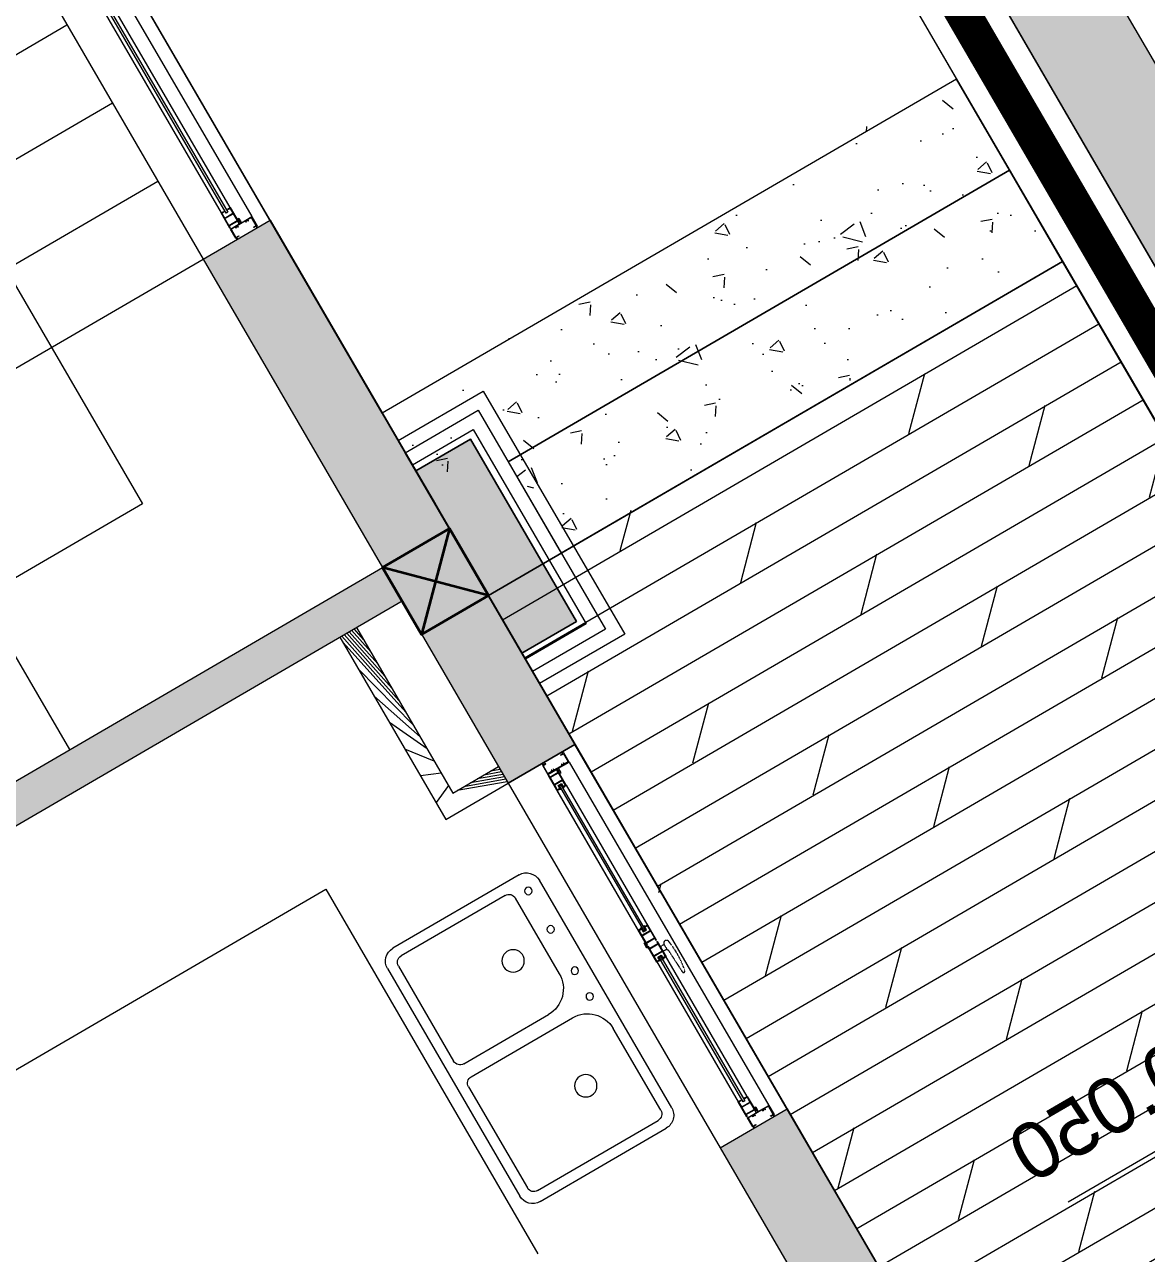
# Model space of a CAD drawing. Header units: millimetres. Extents: x 403824132 to 733479728, y 1974822364 to 2151530530.
# Drawn here: x 568646929 to 568650125, y 2063047389 to 2063050890 of the extents above; entities that cross this region are included whole.
import ezdxf
from ezdxf.enums import TextEntityAlignment as Align

# ---------------------------------------------------------------- set-up
doc = ezdxf.new("R2010")
doc.units = ezdxf.units.MM
doc.linetypes.add('CENTER', pattern=[3, 1.5, -0.5, 0.5, -0.5])
doc.linetypes.add('HIDDEN', pattern=[0.75, 0.5, -0.25])
for name, color, linetype, lineweight in [('A-COT VACH', 2, 'Continuous', 35), ('A-HATCH', 251, 'Continuous', 5), ('A-KY HIEU', 34, 'Continuous', 20), ('A-TEXT', 7, 'Continuous', 18), ('E- CHU THICH', 162, 'Continuous', 13), ('E- RANH GIOI', 1, 'CENTER', 13), ('E- THAY', 9, 'Continuous', 20), ('E- Tuong', 4, 'Continuous', 13), ('E-Manh', 251, 'Continuous', 13), ('E-NoiThat', 32, 'Continuous', 9), ('i_Hatch', 250, 'Continuous', 13), ('i_ThietBi', 32, 'Continuous', 13), ('LD-CUA', 146, 'Continuous', 13), ('LD-THAY', 9, 'Continuous', 13)]:
    doc.layers.add(name, color=color, linetype=linetype, lineweight=lineweight)
doc.layers.add('ChiaLo', color=128, linetype='CENTER')
doc.layers.add('loKBT', color=42, linetype='Continuous')
doc.styles.add('A1-arial', font='arial.ttf')
pattern_1 = [(170.1906983248881, (727080544.3472176, 2036859005.646439), (-156.2019808902438, 332.0859986441648), [38.22779131930492, -420.5057045123542]), (115.1906983248881, (727080544.3472176, 2036859005.646439), (-295.8249472303719, -253.9318148004388), [30.58223305544394, -336.4057358686159]), (220.6421430248881, (727080531.3303947, 2036859033.320435), (-452.0269141272807, 78.15419086904049), [32.48862350992692, -357.3751552006693]), (166.3748983248881, (727080456.2340431, 2036858954.382996), (-200.6318305785282, 512.6159161236837), [57.34168697895714, -630.758556768527]), (216.8262559348881, (727080439.5146961, 2036858997.100876), (-668.7356509551106, 162.0943385183874), [48.73295521157013, -536.063216939427]), (111.3748494948881, (727080456.2340431, 2036858954.382996), (-668.7356509475662, 162.0943385540584), [45.87328350226469, -504.606307456489]), (141.190698324888, (727080452.6303635, 2036859011.255241), (24.38109352374922, 366.176011237607), [38.2277913193048, -420.5057045123531]), (86.19069832488817, (727080452.6303635, 2036859011.255241), (-381.8425342595486, -78.67378609479434), [30.58223305544393, -336.4045636098832]), (191.6421433248881, (727080454.6620922, 2036859041.770004), (-357.4614420436024, 287.5022235970824), [32.48862350992705, -357.3745391412512]), (157.6906983248881, (727080544.3472176, 2036859005.646439), (-149.7784713529886, -79.97003599930066), [0, -332.3269325358241, 0, -341.5016024524573, 0, -337.6788233205268]), (127.690698324888, (727080544.3472176, 2036859005.646439), (-241.1942328181769, 14.80396032757027), [0, -194.7068837863263, 0, -324.6813742719631, 0, -128.7002307749932]), (87.6906983248881, (727080601.5065079, 2036858907.400536), (-126.892329986637, 240.9644670018365), [0, -127.4259710643489, 0, -397.5690297207682, 0, -527.5435202064019]), (77.69069832488812, (727080627.1384563, 2036858863.343803), (-193.5845307875867, 231.2730192907516), [0, -165.6537623836545, 0, -264.0266120453325, 0, -374.6323549291881])]
pattern_2 = [(30.19069832488812, (403687047.0661983, 2084079644.655304), (-63.07079243013134, 108.4069492155963), []), (75.19069832488812, (403687047.0661983, 2084079644.655304), (-342.9554827159652, 90.67231341877896), [177.3696225174848, -354.7392450349696])]

# ---------------------------------------------------------------- blocks, each defined once
blk = doc.blocks.new('SAN VUON BT A-BT1')
at = {"layer": 'i_Hatch', "true_color": 0x46cb3a, "transparency": 33554687}
h = blk.add_hatch(dxfattribs=at)
h.set_pattern_fill('CROSS', color=95, scale=300, double=1)
h.set_pattern_definition([(0, (2832.471804052591, -202892.1308809184), (75, 75), [37.5, -112.5]), (90, (2851.221804052591, -202910.8808809183), (-74.99999999999999, 75), [37.5, -112.5])])
h.paths.add_polyline_path([(7163776.864386948, 841296.910365944), (7151496.864386948, 841296.910365944), (7151496.864386948, 841006.910365944), (7163486.864386948, 841006.910365944), (7163486.864386948, 821856.910365944), (7163776.864386948, 821856.910365944)])
h.paths.add_polyline_path([(7158157.283433403, 822152.3777757367), (7151786.864386949, 822152.3777756564), (7151786.864386949, 839436.8804223271), (7151496.864386948, 839436.8686022377), (7151496.864386948, 821856.910365944), (7151496.864386948, 821516.9103659827), (7158157.283433396, 821516.9103659128)])
at = {"layer": 'E- RANH GIOI', "ltscale": 0.1, "const_width": 100}
blk.add_lwpolyline([(7151386.86438695, 821436.910365944), (7163886.864386948, 821436.910365944), (7163886.864386948, 841436.910365944), (7151386.86438695, 841436.910365944)], close=True, dxfattribs=at)
at = {"layer": 'E-Manh'}
for p, q in [((7151496.864386948, 841326.910365944), (7151496.864386948, 821886.910365944)), ((7151786.851731919, 839436.8745122823), (7151786.864386949, 822182.377775656))]:
    blk.add_line(p, q, dxfattribs=at)
blk.add_lwpolyline([(7151496.864386948, 841326.910365944), (7151496.864386948, 821546.9103659827), (7158267.258378486, 821546.9103659117)], dxfattribs=at)
blk = doc.blocks.new('MBT1 BT1')
at = {"layer": 'E- RANH GIOI', "ltscale": 0.1, "const_width": 100}
blk.add_lwpolyline([(7075416.34573628, 1014867.457355331), (7087916.345736279, 1014867.457355331), (7087916.345736279, 1034867.457355331), (7075416.34573628, 1034867.457355331)], close=True, dxfattribs=at)
at = {"layer": 'E- THAY'}
blk.add_blockref('SAN VUON BT A-BT1', (-75970.5186506696, 193430.5469893871), dxfattribs=at)
blk = doc.blocks.new('BT-02')
at = {"layer": 'loKBT'}
for points in [[(7630060.124452466, 959879.0005995429), (7630060.124452646, 939879.00005103), (7618667.766573792, 939879.0000509259), (7613983.363402477, 944869.0301038396), (7614932.676551656, 959879.0005995814), (7630060.124452462, 959879.0005995422)], [(7642560.124795453, 959879.0005996252), (7642560.124796122, 939879.000051634), (7630060.124452642, 939879.0000515198), (7630060.124451458, 959879.0005995416), (7642560.124795453, 959879.0005996252)]]:
    blk.add_lwpolyline(points, dxfattribs=at)
blk.add_lwpolyline([(7642560.124795075, 959879.0006035456), (7630060.124453478, 959879.0006030696), (7630060.124453497, 939879.0000548286), (7642560.12479603, 939879.0000550674)], close=True, dxfattribs=at)
blk = doc.blocks.new('cotxaytho')
at = {"layer": 'A-KY HIEU'}
h = blk.add_hatch(color=256, dxfattribs=at)
h.paths.add_polyline_path([(200.0000000000018, 187.5), (0, 187.5), (0, 0)])
h.paths.add_polyline_path([(0, 187.5), (-200, 187.5), (0, 0)])
for p, q in [((0, 312.5), (0, 0)), ((0, 312.5), (1100, 312.5)), ((-200, 187.5), (0, 0)), ((-200, 187.5), (200, 187.5)), ((0, 0), (200, 187.5)), ((-200, 0), (200, 0))]:
    blk.add_line(p, q, dxfattribs=at)
at = {"color": 6, "style": 'A1-arial'}
blk.add_attdef('-0.050', (35.02610784031822, 401.7086938884313), '', height=250, dxfattribs=at)
blk = doc.blocks.new('DOUBLE-SINK1000')
for p, q in [((-449.199999999997, 0), (449.2000000000007, 0)), ((-438.0874999999977, -36.51250000000073), (-115.0374999999985, -36.51250000000073)), ((-499.9999999999964, -549.2000000000007), (-499.9999999999964, -50.79999999999927)), ((-463.4874999999956, -538.0875000000013), (-463.4874999999956, -61.91250000000218)), ((500.0000000000036, -50.79999999999927), (500.0000000000036, -549.2000000000007)), ((438.0875000000012, -101.6000000000021), (138.9625000000014, -101.6000000000021)), ((-13.43749999999636, -538.0875000000013), (-13.43749999999636, -138.1124999999993)), ((463.4875000000029, -127), (463.4875000000029, -538.0875000000013)), ((37.3625000000029, -538.0875000000013), (37.3625000000029, -203.2000000000007)), ((-38.83749999999782, -563.4875000000029), (-438.0874999999977, -563.4875000000029)), ((438.0875000000012, -563.4875000000029), (62.76250000000437, -563.4875000000029)), ((449.2000000000007, -600), (-449.199999999997, -600))]:
    blk.add_line(p, q)
at = {"color": 44}
for centre, radius in [((19.90000000000145, -50.79999999999927), 12.7), ((121.5000000000036, -50.79999999999927), 12.7), ((284.9000000000014, -50.79999999999927), 12.7), ((436.5000000000036, -50.79999999999927), 12.7), ((-236.8749999999963, -215.9000000000014), 38.1), ((256.3250000000007, -215.9000000000014), 38.1)]:
    blk.add_circle(centre, radius, dxfattribs=at)
for centre, radius, start, end in [((-449.199999999997, -50.79999999999927), 50.8, 90, 180), ((449.2000000000007, -50.79999999999927), 50.8, 0, 90), ((-438.0874999999977, -61.91250000000218), 25.4, 90, 180), ((-115.0374999999985, -138.1124999999993), 101.6, 0, 90), ((138.9625000000014, -203.2000000000007), 101.6, 90, 180), ((438.0875000000012, -127), 25.4, 0, 90), ((-438.0874999999977, -538.0875000000013), 25.4, 180, 270), ((-38.83749999999782, -538.0875000000013), 25.4, 270, 0), ((62.76250000000437, -538.0875000000013), 25.4, 180, 270), ((438.0875000000012, -538.0875000000013), 25.4, 270, 0), ((-449.199999999997, -549.2000000000007), 50.8, 180, 270), ((449.2000000000007, -549.2000000000007), 50.8, 270, 0)]:
    blk.add_arc(centre, radius, start, end)
blk = doc.blocks.new('kkkk')
h = blk.add_hatch(color=250)
edge = h.paths.add_edge_path()
edge.add_line((333058.7503477686, 105336.6100560361), (333060.2503477686, 105336.6100560361))
edge.add_line((333060.2503477686, 105336.6100560361), (333060.2503477686, 105341.6100560361))
edge.add_line((333060.2503477686, 105341.6100560361), (333061.7503477686, 105341.6100560361))
edge.add_line((333061.7503477686, 105341.6100560361), (333061.7503477686, 105371.6100560361))
edge.add_line((333061.7503477686, 105371.6100560361), (333027.5003477686, 105371.6100560361))
edge.add_line((333027.5003477686, 105371.6100560361), (333027.5003477686, 105386.6100560362))
edge.add_line((333027.5003477686, 105386.6100560362), (333022.1618856793, 105386.6100560362))
edge.add_line((333022.1618856793, 105386.6100560362), (333022.1618856793, 105383.6100560361))
edge.add_line((333022.1618856793, 105383.6100560361), (333023.6618856793, 105383.6100560361))
edge.add_line((333023.6618856793, 105383.6100560361), (333023.6618856793, 105385.1100560361))
edge.add_line((333023.6618856793, 105385.1100560361), (333026.0003477686, 105385.1100560361))
edge.add_line((333026.0003477686, 105385.1100560361), (333026.0003477686, 105378.0508778042))
edge.add_line((333026.0003477686, 105378.0508778042), (333023.6618856793, 105378.0508778042))
edge.add_line((333023.6618856793, 105378.0508778042), (333023.6618856793, 105379.5508778041))
edge.add_line((333023.6618856793, 105379.5508778041), (333022.1618856793, 105379.5508778041))
edge.add_line((333022.1618856793, 105379.5508778041), (333022.1618856793, 105376.5508778041))
edge.add_line((333022.1618856793, 105376.5508778041), (333026.0003477686, 105376.5508778041))
edge.add_line((333026.0003477686, 105376.5508778041), (333026.0003477686, 105371.6100560361))
edge.add_line((333026.0003477686, 105371.6100560361), (332991.7503477686, 105371.6100560361))
edge.add_line((332991.7503477686, 105371.6100560361), (332991.7503477686, 105341.6100560361))
edge.add_line((332991.7503477686, 105341.6100560361), (332993.2503477686, 105341.6100560361))
edge.add_line((332993.2503477686, 105341.6100560361), (332993.2503477686, 105336.6100560361))
edge.add_line((332993.2503477686, 105336.6100560361), (332994.7503477685, 105336.6100560361))
edge.add_line((332994.7503477685, 105336.6100560361), (332994.7503477685, 105341.6100560361))
edge.add_line((332994.7503477685, 105341.6100560361), (333002.2503477686, 105341.6100560361))
edge.add_line((333002.2503477686, 105341.6100560361), (333002.2503477686, 105343.1100560361))
edge.add_line((333002.2503477686, 105343.1100560361), (332993.2503477686, 105343.1100560361))
edge.add_line((332993.2503477686, 105343.1100560361), (332993.2503477686, 105370.1100560361))
edge.add_line((332993.2503477686, 105370.1100560361), (333006.8920954218, 105370.1100560361))
edge.add_arc((333010.0003477685, 105367.6396451521), 3.970410884021193, 141.5226399061715, 209.9999999996041)
edge.add_line((333006.5618710796, 105365.6544397101), (333007.8609091851, 105366.4044397101))
edge.add_arc((333010.0003477685, 105367.6396451522), 2.470410884022959, -390.0000000008324, -150.0000000000441, ccw=False)
edge.add_line((333012.1397863518, 105366.4044397101), (333013.4388244577, 105365.6544397101))
edge.add_arc((333010.0003477685, 105367.6396451521), 3.970410884017615, -29.99999999942238, 38.47736009484422)
edge.add_line((333013.1086001153, 105370.1100560362), (333040.3920954216, 105370.1100560361))
edge.add_arc((333043.5003477685, 105367.6396451521), 3.970410884021193, 141.5226399061715, 209.9999999996041)
edge.add_line((333040.0618710795, 105365.6544397101), (333041.3609091852, 105366.4044397101))
edge.add_arc((333043.5003477685, 105367.6396451522), 2.470410884022959, -390.0000000008324, -150.0000000000441, ccw=False)
edge.add_line((333045.639786352, 105366.4044397101), (333046.9388244575, 105365.6544397101))
edge.add_arc((333043.5003477685, 105367.6396451521), 3.970410884017615, -29.99999999942238, 38.47736009484422)
edge.add_line((333046.6086001155, 105370.1100560362), (333060.2503477686, 105370.1100560361))
edge.add_line((333060.2503477686, 105370.1100560361), (333060.2503477686, 105343.1100560361))
edge.add_line((333060.2503477686, 105343.1100560361), (333051.2503477687, 105343.1100560361))
edge.add_line((333051.2503477687, 105343.1100560361), (333051.2503477687, 105341.6100560361))
edge.add_line((333051.2503477687, 105341.6100560361), (333058.7503477686, 105341.6100560361))
edge.add_line((333058.7503477686, 105341.6100560361), (333058.7503477686, 105336.6100560361))
blk.add_lwpolyline([(333026.0003477686, 105378.0508778042), (333026.0003477686, 105385.1100560361), (333023.6618856793, 105385.1100560361), (333023.6618856793, 105383.6100560361), (333022.1618856793, 105383.6100560361), (333022.1618856793, 105386.6100560362), (333027.5003477686, 105386.6100560362), (333027.5003477686, 105371.6100560361), (333061.7503477686, 105371.6100560361), (333061.7503477686, 105341.6100560361), (333060.2503477686, 105341.6100560361), (333060.2503477686, 105336.6100560361), (333058.7503477686, 105336.6100560361), (333058.7503477686, 105341.6100560361), (333051.2503477687, 105341.6100560361), (333051.2503477687, 105343.1100560361), (333060.2503477686, 105343.1100560361), (333060.2503477686, 105370.1100560361), (333046.6086001155, 105370.1100560362, -0.3080097014273616), (333046.9388244575, 105365.6544397101), (333045.639786352, 105366.4044397101, 1.732050807573783), (333041.3609091852, 105366.4044397101), (333040.0618710795, 105365.6544397101, -0.3080097014276107), (333040.3920954216, 105370.1100560361), (333013.1086001153, 105370.1100560362, -0.3080097014273616), (333013.4388244577, 105365.6544397101), (333012.1397863518, 105366.4044397101, 1.732050807573783), (333007.8609091851, 105366.4044397101), (333006.5618710796, 105365.6544397101, -0.3080097014276107), (333006.8920954218, 105370.1100560361), (332993.2503477686, 105370.1100560361), (332993.2503477686, 105343.1100560361), (333002.2503477686, 105343.1100560361), (333002.2503477686, 105341.6100560361), (332994.7503477685, 105341.6100560361), (332994.7503477685, 105336.6100560361), (332993.2503477686, 105336.6100560361), (332993.2503477686, 105341.6100560361), (332991.7503477686, 105341.6100560361), (332991.7503477686, 105371.6100560361), (333026.0003477686, 105371.6100560361), (333026.0003477686, 105376.5508778041), (333022.1618856793, 105376.5508778041), (333022.1618856793, 105379.5508778041), (333023.6618856793, 105379.5508778041), (333023.6618856793, 105378.0508778042)], format="xyb", close=True)
blk = doc.blocks.new('ccccc')
h = blk.add_hatch(color=250)
h.paths.add_polyline_path([(333034.3144056356, 105325.3407150077), (333084.3144056355, 105325.3407150077), (333084.3144056355, 105326.8407150077), (333077.6940542447, 105326.8407150077), (333077.6940542447, 105353.8407150077), (333084.3144056355, 105353.8407150077), (333084.3144056355, 105355.3407150077), (333034.3144056356, 105355.3407150077), (333034.3144056356, 105346.7373347332), (333035.8144056356, 105346.7373347332), (333035.8144056356, 105353.8407150077), (333052.1347392885, 105353.8407150077), (333052.1347392885, 105326.8407150077), (333035.8144056356, 105326.8407150077), (333035.8144056356, 105333.9440952822), (333034.3144056356, 105333.9440952822)])
h.paths.add_polyline_path([(333053.6347392886, 105326.8407150077), (333053.6347392886, 105353.8407150077), (333076.1940542446, 105353.8407150077), (333076.1940542446, 105326.8407150077)], flags=16)
for p, q in [((333034.3144056356, 105346.7373347332), (333035.8144056356, 105346.7373347332)), ((333034.3144056356, 105333.9440952822), (333035.8144056356, 105333.9440952822)), ((333052.1347392885, 105353.8407150077), (333052.1347392885, 105326.8407150077)), ((333053.6347392886, 105353.8407150077), (333053.6347392886, 105326.8407150077)), ((333076.1940542446, 105353.8407150077), (333076.1940542446, 105326.8407150077)), ((333077.6940542447, 105353.8407150077), (333077.6940542447, 105326.8407150077)), ((333084.3144056355, 105355.3407150077), (333084.3144056355, 105353.8407150077)), ((333084.3144056355, 105326.8407150077), (333084.3144056355, 105325.3407150077))]:
    blk.add_line(p, q)
for points in [[(333084.3144056355, 105355.3407150077), (333034.3144056356, 105355.3407150077), (333034.3144056356, 105346.7373347332)], [(333034.3144056356, 105333.9440952822), (333034.3144056356, 105325.3407150077), (333084.3144056355, 105325.3407150077)], [(333052.1347392885, 105353.8407150077), (333035.8144056356, 105353.8407150077), (333035.8144056356, 105346.7373347332)], [(333035.8144056356, 105333.9440952822), (333035.8144056356, 105326.8407150077), (333052.1347392885, 105326.8407150077)], [(333076.1940542446, 105353.8407150077), (333053.6347392886, 105353.8407150077)], [(333053.6347392886, 105326.8407150077), (333076.1940542446, 105326.8407150077)], [(333084.3144056355, 105353.8407150077), (333077.6940542447, 105353.8407150077)], [(333077.6940542447, 105326.8407150077), (333084.3144056355, 105326.8407150077)]]:
    blk.add_lwpolyline(points)
blk = doc.blocks.new('dasdsd')
at = {"linetype": 'HIDDEN', "ltscale": 0.05}
for p, q in [((-9.569141384446992, -15.90723716295906), (-9.569141384446992, 0)), ((9.569141384446992, 0), (-9.569141384446992, 0)), ((9.569141384446992, -15.90723716294451), (9.569141384446992, 0)), ((-16.34979056974407, -18.90631077674334), (-107.8912883332232, -23.1459015282162)), ((-10.46026030555367, -16.12276114153791), (-15.45867164875381, -18.69078679804806)), ((9.569141384330578, -15.90723716295906), (-9.569141384446992, -15.90723716295906))]:
    blk.add_line(p, q, dxfattribs=at)
for centre, radius, start, end in [((-106.2585171776591, -28.09938181765028), 5.215640768237306, 108.2433054779571, 251.7566945220429), ((-40.96028682653559, 286.6360905124457), 326.6202464477597, 258.1751875100508, 278.8996242376831), ((-16.34979056974407, -16.9563107767899), 1.95, 270, 297.1926651147454), ((-9.569141384446992, -17.85723716302891), 1.95, 90, 117.1926651147453), ((9.569141384446992, -25.97958644191385), 10.07234927896024, 270, 90)]:
    blk.add_arc(centre, radius, start, end, dxfattribs=at)
blk = doc.blocks.new('fffsf')
h = blk.add_hatch(color=250)
h.paths.add_polyline_path([(333183.8310297608, 105395.8081060237), (333133.8310297608, 105395.8081060237), (333133.8310297608, 105394.3081060237), (333140.4513811519, 105394.3081060237), (333140.4513811519, 105367.3081060237), (333133.8310297608, 105367.3081060237), (333133.8310297608, 105364.3081060237), (333118.8310297608, 105364.3081060237), (333118.8310297608, 105361.3081060237), (333135.3310297608, 105361.3081060237), (333135.3310297608, 105365.8081060237), (333183.8310297608, 105365.8081060237), (333183.8310297608, 105374.4114862982), (333182.3310297608, 105374.4114862982), (333182.3310297608, 105367.3081060237), (333166.0106961079, 105367.3081060237), (333166.0106961079, 105394.3081060237), (333182.3310297608, 105394.3081060237), (333182.3310297608, 105387.2047257492), (333183.8310297608, 105387.2047257492)])
h.paths.add_polyline_path([(333164.5106961079, 105394.3081060237), (333164.5106961079, 105367.3081060237), (333141.9513811518, 105367.3081060237), (333141.9513811518, 105394.3081060237)], flags=16)
for p, q in [((333133.8310297608, 105395.8081060237), (333133.8310297608, 105394.3081060237)), ((333140.4513811519, 105394.3081060237), (333140.4513811519, 105367.3081060237)), ((333141.9513811518, 105394.3081060237), (333141.9513811518, 105367.3081060237)), ((333164.5106961079, 105394.3081060237), (333164.5106961079, 105367.3081060237)), ((333166.0106961079, 105394.3081060237), (333166.0106961079, 105367.3081060237)), ((333183.8310297608, 105387.2047257492), (333182.3310297608, 105387.2047257492)), ((333183.8310297608, 105374.4114862982), (333182.3310297608, 105374.4114862982))]:
    blk.add_line(p, q)
for points in [[(333183.8310297608, 105374.4114862982), (333183.8310297608, 105365.8081060237), (333135.3310297608, 105365.8081060237), (333135.3310297608, 105361.3081060237), (333118.8310297608, 105361.3081060237)], [(333133.8310297608, 105367.3081060237), (333133.8310297608, 105364.3081060237), (333118.8310297608, 105364.3081060237), (333118.8310297608, 105361.3081060237)], [(333133.8310297608, 105395.8081060237), (333183.8310297608, 105395.8081060237), (333183.8310297608, 105387.2047257492)], [(333133.8310297608, 105394.3081060237), (333140.4513811519, 105394.3081060237)], [(333140.4513811519, 105367.3081060237), (333133.8310297608, 105367.3081060237)], [(333141.9513811518, 105394.3081060237), (333164.5106961079, 105394.3081060237)], [(333164.5106961079, 105367.3081060237), (333141.9513811518, 105367.3081060237)], [(333166.0106961079, 105394.3081060237), (333182.3310297608, 105394.3081060237), (333182.3310297608, 105387.2047257492)], [(333182.3310297608, 105374.4114862982), (333182.3310297608, 105367.3081060237), (333166.0106961079, 105367.3081060237)]]:
    blk.add_lwpolyline(points)
blk = doc.blocks.new('*U233')
for points in [[(88.41580056528618, 82.17994154020562), (88.41580056524253, 80.6033802745078), (77.17966634732147, 80.60338027449323), (77.17966634729966, 69.39661972550675), (88.41580056521342, 69.39661972551403), (88.41580056528618, 67.82005845976528, 0.2403906807314063), (91.14311726333106, 71.99999999998546), (80.17966634737968, 71.99999999998546), (80.17966634732147, 77.99999999998543), (91.14311726327287, 77.99999999998543, 0.2403906807301442)], [(547.0841994276482, 82.17994154014741), (547.084199427721, 80.6033802744132), (558.3203336456277, 80.60338027440594), (558.320333645613, 69.39661972541944), (547.0841994276917, 69.39661972542672), (547.0841994276482, 67.82005845970707, -0.2403906807314063), (544.3568827296544, 71.99999999992724), (555.3203336455983, 71.99999999992724), (555.3203336455547, 77.99999999993452), (544.3568827296035, 77.99999999994179, -0.2403906807301442)], [(652.9158005576895, 82.17994153920152), (652.9158005577259, 80.60338027349644), (641.6796663398122, 80.60338027346006), (641.6796663398703, 69.39661972447357), (652.9158005577842, 69.39661972450267), (652.9158005577185, 67.82005845875392, 0.2403906807314063), (655.6431172556981, 71.99999999901047), (644.6796663397466, 71.99999999896681), (644.6796663397903, 77.99999999895226), (655.6431172557416, 77.99999999898864, 0.2403906807301442)]]:
    blk.add_hatch(color=250).paths.add_polyline_path(points)
for p, q in [((597.4999999927743, 89.99999999997091), (44.50000000021828, 90.00000000004366)), ((597.4999999927597, 89.99999999991269), (88.00000000023283, 89.99999999998545)), ((602.4999999926653, 89.9999999988213), (1111.999999967111, 89.99999999983993)), ((88.00000000024738, 59.99999999998546), (597.4999999927743, 59.99999999989814)), ((1111.999999967184, 59.99999999983993), (602.4999999927453, 59.99999999880675)), ((35.00000000011642, 20), (1164.999999967228, 20))]:
    blk.add_line(p, q)
for points in [[(88.41580056528618, 82.17994154020562), (88.41580056524253, 80.6033802745078), (77.17966634732147, 80.60338027449323), (77.17966634729966, 69.39661972550675), (88.41580056521342, 69.39661972551403), (88.41580056528618, 67.82005845976528, 0.2403906807314063), (91.14311726333106, 71.99999999998546), (80.17966634737968, 71.99999999998546), (80.17966634732147, 77.99999999998543), (91.14311726327287, 77.99999999998543, 0.2403906807301443)], [(547.0841994276482, 82.17994154014741), (547.084199427721, 80.6033802744132), (558.3203336456277, 80.60338027440594), (558.320333645613, 69.39661972541944), (547.0841994276917, 69.39661972542672), (547.0841994276482, 67.82005845970707, -0.2403906807314063), (544.3568827296544, 71.99999999992724), (555.3203336455983, 71.99999999992724), (555.3203336455547, 77.99999999993452), (544.3568827296035, 77.99999999994179, -0.2403906807301443)], [(652.9158005576895, 82.17994153920152), (652.9158005577259, 80.60338027349644), (641.6796663398122, 80.60338027346006), (641.6796663398703, 69.39661972447357), (652.9158005577842, 69.39661972450267), (652.9158005577185, 67.82005845875392, 0.2403906807314063), (655.6431172556981, 71.99999999901047), (644.6796663397466, 71.99999999896681), (644.6796663397903, 77.99999999895226), (655.6431172557416, 77.99999999898864, 0.2403906807301443)]]:
    blk.add_lwpolyline(points, format="xyb", close=True)
for points in [[(555.3203336455983, 71.99999999992724), (80.17966634737968, 71.99999999998546), (80.17966634732147, 77.99999999998543), (555.3203336455547, 77.99999999993452)], [(644.6796663398773, 71.99999999894499), (1119.820333620023, 71.9999999998545), (1119.820333619936, 77.99999999986177), (644.6796663397903, 77.99999999895226)]]:
    blk.add_lwpolyline(points, close=True)
at = {"rotation": 270}
blk.add_blockref('kkkk', (-105336.6100560361, 333081.7503477685), dxfattribs=at)
at = {"xscale": -1}
for name, p, rotation in [('ccccc', (333122.3144056175, -105265.3407150657), 359.9999999999902), ('fffsf', (-332531.3310300637, 105455.8081050878), 180.0000000001608), ('kkkk', (106536.6100560033, 333081.7503477685), 90)]:
    blk.add_blockref(name, p, dxfattribs=dict(at, rotation=rotation))
for p in [(-332486.8144056611, -105265.3407149498), (-331922.3144053728, -105265.3407159424)]:
    blk.add_blockref('ccccc', p)
at = {"xscale": -0.8000000000000002, "yscale": 0.8, "zscale": 0.8}
blk.add_blockref('dasdsd', (627.4999999927596, 59.99999999895225), dxfattribs=at)
blk = doc.blocks.new('*U183')
for points in [[(88.41580056528618, 82.17994154020562), (88.41580056524253, 80.6033802745078), (77.17966634732147, 80.60338027449323), (77.17966634729966, 69.39661972550675), (88.41580056521342, 69.39661972551403), (88.41580056528618, 67.82005845976528, 0.2403906807314063), (91.14311726333106, 71.99999999998546), (80.17966634737968, 71.99999999998546), (80.17966634732147, 77.99999999998543), (91.14311726327287, 77.99999999998543, 0.2403906807301442)], [(832.1262034034436, 82.17994154014741), (832.1262034035167, 80.6033802744132), (843.3623376214232, 80.60338027440594), (843.3623376214084, 69.39661972541944), (832.1262034034871, 69.39661972542672), (832.1262034034436, 67.82005845970707, -0.2403906807314063), (829.3988867054496, 71.99999999992724), (840.3623376213939, 71.99999999992724), (840.3623376213502, 77.99999999993452), (829.398886705399, 77.99999999994179, -0.2403906807301442)], [(937.9578045334848, 82.17994153920152), (937.9578045335215, 80.60338027349644), (926.7216703156078, 80.60338027346006), (926.7216703156661, 69.39661972447357), (937.95780453358, 69.39661972450267), (937.9578045335138, 67.82005845875392, 0.2403906807314063), (940.6851212314937, 71.99999999901047), (929.7216703155423, 71.99999999896681), (929.7216703155856, 77.99999999895226), (940.6851212315373, 77.99999999898864, 0.2403906807301442)]]:
    blk.add_hatch(color=250).paths.add_polyline_path(points)
for p, q in [((882.5420039685698, 89.99999999997091), (44.50000000021828, 90.00000000004366)), ((882.5420039685552, 89.99999999991269), (88.00000000023283, 89.99999999998545)), ((887.5420039684607, 89.9999999988213), (1682.084007918701, 89.99999999983993)), ((88.00000000024738, 59.99999999998546), (882.5420039685698, 59.99999999989814)), ((1682.084007918775, 59.99999999983993), (887.5420039685408, 59.99999999880675)), ((35.00000000011642, 20), (1735.084007918819, 20))]:
    blk.add_line(p, q)
for points in [[(88.41580056528618, 82.17994154020562), (88.41580056524253, 80.6033802745078), (77.17966634732147, 80.60338027449323), (77.17966634729966, 69.39661972550675), (88.41580056521342, 69.39661972551403), (88.41580056528618, 67.82005845976528, 0.2403906807314063), (91.14311726333106, 71.99999999998546), (80.17966634737968, 71.99999999998546), (80.17966634732147, 77.99999999998543), (91.14311726327287, 77.99999999998543, 0.2403906807301443)], [(832.1262034034436, 82.17994154014741), (832.1262034035167, 80.6033802744132), (843.3623376214232, 80.60338027440594), (843.3623376214084, 69.39661972541944), (832.1262034034871, 69.39661972542672), (832.1262034034436, 67.82005845970707, -0.2403906807314063), (829.3988867054496, 71.99999999992724), (840.3623376213939, 71.99999999992724), (840.3623376213502, 77.99999999993452), (829.398886705399, 77.99999999994179, -0.2403906807301443)], [(937.9578045334848, 82.17994153920152), (937.9578045335215, 80.60338027349644), (926.7216703156078, 80.60338027346006), (926.7216703156661, 69.39661972447357), (937.95780453358, 69.39661972450267), (937.9578045335138, 67.82005845875392, 0.2403906807314063), (940.6851212314937, 71.99999999901047), (929.7216703155423, 71.99999999896681), (929.7216703155856, 77.99999999895226), (940.6851212315373, 77.99999999898864, 0.2403906807301443)]]:
    blk.add_lwpolyline(points, format="xyb", close=True)
for points in [[(840.3623376213939, 71.99999999992724), (80.17966634737968, 71.99999999998546), (80.17966634732147, 77.99999999998543), (840.3623376213502, 77.99999999993452)], [(929.7216703156728, 71.99999999894499), (1689.904341571614, 71.9999999998545), (1689.904341571527, 77.99999999986177), (929.7216703155856, 77.99999999895226)]]:
    blk.add_lwpolyline(points, close=True)
at = {"rotation": 270}
blk.add_blockref('kkkk', (-105336.6100560361, 333081.7503477685), dxfattribs=at)
at = {"xscale": -1}
for name, p, rotation in [('ccccc', (333122.3144056175, -105265.3407150657), 359.9999999999902), ('fffsf', (-332246.2890260881, 105455.8081050878), 180.0000000001608), ('kkkk', (107106.6940639549, 333081.7503477685), 90)]:
    blk.add_blockref(name, p, dxfattribs=dict(at, rotation=rotation))
for p in [(-332201.7724016853, -105265.3407149498), (-331352.2303974212, -105265.3407159424)]:
    blk.add_blockref('ccccc', p)
at = {"xscale": -0.8000000000000002, "yscale": 0.8, "zscale": 0.8}
blk.add_blockref('dasdsd', (912.542003968555, 59.99999999895225), dxfattribs=at)
blk = doc.blocks.new('cot')
at = {"layer": 'i_Hatch'}
h = blk.add_hatch(color=256, dxfattribs=at)
h.dxf.hatch_style = 1
h.paths.add_polyline_path([(-124080301.5128951, 101892782.2353966), (-124080081.5128951, 101892782.2353966), (-124080081.5128951, 101893002.2353966), (-124080301.5128951, 101893002.2353966)])
at = {"layer": 'A-COT VACH'}
for p, q in [((-124080301.5128951, 101893002.2353966), (-124080081.5128951, 101892782.2353966)), ((-124080301.5128951, 101892782.2353966), (-124080081.5128951, 101893002.2353966))]:
    blk.add_line(p, q, dxfattribs=at)
blk.add_lwpolyline([(-124080301.5128951, 101892782.2353966), (-124080081.5128951, 101892782.2353966), (-124080081.5128951, 101893002.2353966), (-124080301.5128951, 101893002.2353966)], close=True, dxfattribs=at)
blk = doc.blocks.new('luoicot')
at = {"layer": 'E- Tuong'}
blk.add_blockref('cot', (-10875.9573315084, -4832.859759971499), dxfattribs=at)
blk = doc.blocks.new('MB TANG 1 BT3')
at = {"layer": 'A-HATCH'}
h = blk.add_hatch(color=256, dxfattribs=at)
h.dxf.hatch_style = 1
h.paths.add_polyline_path([(7080555.000000032, 945515.8137943647), (7073665.109252946, 945515.8137944716), (7073665.109252946, 945295.8137944716), (7073975.109252947, 945295.8137944716), (7073975.109252946, 945004.782247581), (7074085.109252944, 945004.7822475806), (7074085.109252945, 945295.8137944713), (7080335.00000003, 945295.8137943649), (7080335.032109215, 944795.8207408225), (7080555.032109215, 944795.8207408222)])
h.paths.add_polyline_path([(7080555.032109216, 942395.8207408227), (7080335.032109216, 942395.8207408229), (7080335.005987132, 941915.8840763625), (7076335.121871823, 941915.8840763643), (7076335.121871823, 941805.8840767147), (7075085.109252857, 941805.8840764307), (7075085.109252855, 941695.8840763643), (7078535.000000044, 941695.8840763646), (7078535.000000044, 940995.8420723681), (7078755.000000046, 940995.8420723679), (7078755.000000045, 941695.8840763643), (7080555.000000031, 941695.8840762726)])
h.paths.add_polyline_path([(7072085.109253049, 945295.8137944716), (7072465.109253052, 945295.8137944716), (7072465.109253051, 945515.8137944716), (7071865.10925305, 945515.8137944716), (7071865.10925305, 941805.884076365), (7071865.109251446, 941505.884068348), (7071865.109252914, 940680.8840764537), (7072085.109253019, 940680.8840764537), (7072085.109253019, 941695.8840764537), (7073065.109252856, 941695.8840763555), (7073065.109252857, 941805.884076356), (7072290.109251947, 941805.884076365), (7072290.109252052, 943004.7832495794), (7072085.10925305, 943004.7832495791), (7072085.109253048, 944094.7822475806), (7073975.109252946, 944094.7822475808), (7073975.109252857, 941805.8840763648), (7073865.109252856, 941805.884076356), (7073865.109252855, 941695.8840763555), (7074185.109252855, 941695.8840763646), (7074185.109252856, 941805.884076365), (7074085.109252945, 941805.8840763648), (7074085.109252945, 944304.7822475804), (7073975.109252946, 944304.7822475808), (7073975.109252946, 944204.7822475815), (7072085.109253048, 944204.7822475813)])
h.paths.add_polyline_path([(7072085.109253048, 942949.7832495794), (7072235.109252051, 942949.7832495794), (7072235.109251947, 941805.8840763648), (7072085.109253049, 941805.8840764009)], flags=16)
h.paths.add_polyline_path([(7072085.10925302, 938910.8000685351), (7071865.109252917, 938910.8000685351), (7071865.109253021, 937675.8000685349), (7071865.109252376, 937485.8000645153), (7071865.109252946, 937185.8000684453), (7072085.109253049, 937185.800068445), (7072085.109253049, 937785.8000684457), (7075065.109705492, 937785.8000684455), (7075065.109705492, 937895.799615867), (7072085.10925302, 937895.8000684457)])
h.paths.add_polyline_path([(7072085.109253049, 935985.8000684453), (7071865.109252946, 935985.8000684453), (7071865.109253016, 934842.6516113766), (7072085.109253016, 934842.6516113766)])
h.paths.add_polyline_path([(7073675.109705508, 932186.5173728331), (7072085.109253173, 932186.5051184988), (7072085.109253347, 932721.4856192952), (7071865.109253348, 932721.4856192954), (7071865.109253117, 931966.5116128093), (7073675.109705508, 931966.5152139915)])
h.paths.add_polyline_path([(7072305.109262948, 931966.5124882348), (7071865.109253117, 931966.5116128093), (7071865.109253227, 932321.4856115102), (7071665.109256584, 932321.4856115945), (7071665.109256651, 931681.4856115943), (7072305.109262808, 931681.4856112187)])
h.paths.add_polyline_path([(7078798.418273288, 932341.0303839962), (7078650.695475315, 932504.057912221), (7078300.208922951, 932186.4744051255), (7076075.109705508, 932186.5036427488), (7076075.109705508, 931966.5015951241), (7078385.056867652, 931966.4746014269)])
h.paths.add_polyline_path([(7077984.754301333, 931966.4746285575), (7077874.754301333, 931966.4746285572), (7077874.754301333, 931826.4746281654), (7077494.754302633, 931826.4746281654), (7077494.754302633, 931966.4746285572), (7077384.754302633, 931966.4746285575), (7077384.754302634, 931716.4746281658), (7077984.754301334, 931716.4746281656)])
h.paths.add_polyline_path([(7080554.99999997, 933932.7073870073), (7080554.995772919, 935404.2516803648), (7080334.995772921, 935404.2516803648), (7080334.999999706, 934030.2429663059), (7079984.557069883, 933712.6989865429), (7080132.279867855, 933549.6714583177)])
h.paths.add_polyline_path([(7080804.999964862, 934932.7078051658), (7080554.999963259, 934932.707805166), (7080554.999963258, 934822.7078051663), (7080694.999964861, 934822.7078051658), (7080694.999964861, 934442.7078064657), (7080554.999963258, 934442.7078064661), (7080554.999963259, 934332.7078064664), (7080804.999964862, 934332.7078064664)])
h.paths.add_polyline_path([(7080555.000000033, 937895.8000684434), (7078755.000000046, 937895.8000684457), (7078755.000000046, 938595.8420724943), (7078535.000000047, 938595.8420724946), (7078535.000000047, 937895.8000684457), (7077715.109253027, 937895.8000684455), (7077715.109253028, 937675.8000684457), (7080334.99940508, 937675.8000684432), (7080334.99577292, 937004.2516803648), (7080554.995772918, 937004.2516803648)])
h.paths.add_polyline_path([(7080812.511516917, 938075.7980993849), (7080212.511516912, 938075.800001221), (7080212.511516989, 937895.8000684439), (7080555.000000033, 937895.8000684434), (7080554.998008678, 937475.8000585854), (7080812.511517267, 937475.798176043)])
h.paths.add_polyline_path([(7076625.109704981, 937895.7996158679), (7075965.109705507, 937895.7996158677), (7075965.109705507, 937785.7996158672), (7076075.109705508, 937785.7996158674), (7076075.109705509, 934375.7293338848), (7076585.109705509, 934375.729333885), (7076585.109705508, 934485.7293339744), (7076185.109705507, 934485.7293339742), (7076185.109705508, 937675.7996158677), (7076625.109705172, 937675.7996158677)])
h.paths.add_polyline_path([(7071865.109252376, 938085.8000632152), (7071685.109235629, 938085.8000631258), (7071685.10923563, 937485.8000644259), (7071865.109252376, 937485.8000645153)])
h.paths.add_polyline_path([(7071685.109235629, 941505.8840682586), (7071685.10923563, 942105.884066958), (7071865.10925305, 942105.8840670479), (7071865.10925305, 941805.884076365), (7071865.109251446, 941505.884068348)])
h.paths.add_polyline_path([(7072325.109231589, 945695.8110973765), (7071685.10925277, 945695.8110973763), (7071685.10925277, 945095.8110986764), (7071865.109253049, 945095.8110986766), (7071865.10925305, 945515.8137944716), (7072325.10923159, 945515.8137944716)])
h.paths.add_polyline_path([(7080822.28225136, 945695.813788183), (7080182.282244076, 945695.813788017), (7080182.282244156, 945515.8137943705), (7080555.000000032, 945515.8137943647), (7080555.020514431, 945055.8137841988), (7080822.282251731, 945055.8137843392)])
h.paths.add_polyline_path([(7080812.573081851, 942115.8227464324), (7080555.019264698, 942115.8276981257), (7080555.000000031, 941695.8840762726), (7080212.561937735, 941695.8840762898), (7080212.557159868, 941515.8368432568), (7080812.557159712, 941515.8228233021)])
h = blk.add_hatch(dxfattribs=at)
h.set_pattern_fill('ANSI31', color=256, scale=300)
h.set_pattern_definition([(45, (0, 0), (-26.51650429449553, 26.51650429449553), [])])
h.paths.add_polyline_path([(7072290.109251949, 937785.8000684457), (7072235.109251946, 937785.8000684457), (7072235.109251946, 937240.8000684457), (7072085.109253049, 937240.8000684455), (7072085.109253049, 937185.800068445), (7072290.109251949, 937185.8000684453)])
at = {"layer": 'E- CHU THICH'}
blk.add_lwpolyline([(7072585.109253018, 939680.884076573), (7072585.109253018, 938395.8000685347), (7074865.109253027, 938395.8000684457)], dxfattribs=at)
at = {"layer": 'E- THAY'}
for p, q in [((7073085.10925302, 939681.8000685349), (7072085.109253021, 939681.8000685351)), ((7073085.10925302, 939424.8000685349), (7072085.10925302, 939424.8000685349)), ((7073085.10925302, 939167.8000685351), (7072085.10925302, 939167.8000685351)), ((7073085.10925302, 938910.8000685351), (7072085.10925302, 938910.8000685351)), ((7073115.109253023, 937895.8000685349), (7073115.109253023, 938895.8000685351))]:
    blk.add_line(p, q, dxfattribs=at)
for points in [[(7071865.109252914, 940680.8840764537), (7072085.109253019, 940680.8840764537), (7072085.10925302, 938910.8000685351), (7071865.109252917, 938910.8000685351)], [(7071865.109253052, 937185.8000684453), (7072085.109253049, 937185.800068445), (7072085.109253049, 935985.8000684453), (7071865.109253051, 935985.8000684453)]]:
    blk.add_lwpolyline(points, close=True, dxfattribs=at)
at = {"layer": 'E- Tuong'}
for p, q in [((7071865.109252917, 938910.8000685351), (7071865.109253021, 937675.8000685349)), ((7072085.10925302, 938910.8000685351), (7071865.10925302, 938910.8000685351)), ((7072085.10925302, 938910.8000685351), (7072085.10925302, 937895.8000685347)), ((7075065.109705492, 937895.799615867), (7072085.10925302, 937895.8000684457)), ((7071865.109252105, 937835.7859106881), (7071865.109251971, 937835.7859106881)), ((7072085.109253049, 937785.8000684457), (7072085.109253049, 937185.800068445)), ((7075065.109705492, 937785.8000684455), (7072085.109253049, 937785.8000684457)), ((7072235.109251946, 937785.8000688478), (7072235.109251946, 937240.8000684457)), ((7072290.109251949, 937785.8000688481), (7072290.109251949, 937185.8000684453)), ((7071865.109253052, 937675.8000684457), (7071865.109252946, 937185.8000684453)), ((7072235.109251946, 937240.8000684457), (7072085.109251946, 937240.8000684455)), ((7072085.109253049, 937185.800068445), (7071865.109253052, 937185.8000684453)), ((7072290.109251949, 937185.8000684453), (7072085.109251946, 937185.800068445)), ((7071865.109252946, 935985.8000684453), (7071865.109253016, 934842.6516113766)), ((7072085.109253049, 935985.8000684453), (7071865.109253051, 935985.8000684453)), ((7072085.109253049, 935985.8000684453), (7072085.109253016, 934842.6516113766))]:
    blk.add_line(p, q, dxfattribs=at)
blk.add_lwpolyline([(7071865.109252376, 937485.8000645153), (7071865.109252376, 938085.8000632152), (7071685.109235629, 938085.8000631258), (7071685.10923563, 937485.8000644259)], close=True, dxfattribs=at)
at = {"layer": 'E-NoiThat'}
for p, q in [((7072685.109253049, 937185.800068445), (7072685.109253049, 935985.8000684453)), ((7073945.187271796, 937185.800068445), (7072685.109253049, 937185.800068445))]:
    blk.add_line(p, q, dxfattribs=at)
at = {"layer": 'LD-THAY'}
for points in [[(7071865.109251983, 937385.7996121496), (7071865.109251984, 938185.7996197355), (7071585.109257258, 938185.7996196458), (7071585.109257257, 937385.7996120604)], [(7071865.109252914, 937425.7996120353), (7071865.109252914, 938145.7996197355), (7071625.109257257, 938145.7996196458), (7071625.109257257, 937425.7996119459)], [(7071865.109253842, 937465.7996142239), (7071865.109253842, 938105.7996203564), (7071665.109254545, 938105.7996202672), (7071665.109254544, 937465.7996141342)], [(7071865.109253607, 938085.8000632152), (7071685.109219348, 938085.8000631258), (7071685.109219348, 937485.8000819385), (7071865.109253608, 937485.8000820279)]]:
    blk.add_lwpolyline(points, close=True, dxfattribs=at)
at = {"layer": 'E- Tuong'}
blk.add_blockref('luoicot', (131163042.5794799, -100950273.5760207), dxfattribs=at)
at = {"layer": 'i_ThietBi', "ltscale": 0.5, "xscale": 0.8333333333333339, "yscale": 0.8333333333333339, "zscale": 0.8333333333333339, "rotation": 90}
blk.add_blockref('DOUBLE-SINK1000', (7072147.109253051, 936528.2649273647), dxfattribs=at)
at = {"layer": 'LD-CUA', "rotation": 270}
for name, p in [('*U183', (7071885.109252826, 940680.884076454)), ('*U233', (7071885.109252856, 937185.800068445))]:
    blk.add_blockref(name, p, dxfattribs=at)

msp = doc.modelspace()

# ---------------------------------------------------------------- linework, layer by layer
at = {"layer": 'ChiaLo', "ltscale": 5, "elevation": 0.2756072640632745}
msp.add_lwpolyline([(568655097.7755159, 2063041476.729128), (568634915.1219379, 2063076166.952878)], dxfattribs=at)
at = {"layer": 'loKBT', "elevation": 0.2756072640632745}
for points in [[(568655847.1436483, 2063065128.920246), (568645006.4487271, 2063058821.841003), (568655097.7755158, 2063041476.729129), (568665938.4704374, 2063047783.808372)], [(568645006.4487269, 2063058821.841003), (568631887.0852755, 2063051189.0402), (568638637.3138198, 2063037692.568235), (568645217.68969, 2063035728.528973), (568655097.7755157, 2063041476.729128)]]:
    msp.add_lwpolyline(points, close=True, dxfattribs=at)

# ---------------------------------------------------------------- next in the draw order: block references
at = {"layer": 'LD-THAY', "xscale": 1.003354102868896, "yscale": 1.003354102868896, "zscale": 1.003354102868896, "rotation": 30.1906983248881}
msp.add_blockref('MBT1 BT1', (563030971.3485909, 2058591310.30127, -0.06536233179477118), dxfattribs=at)

# ---------------------------------------------------------------- next in the draw order: hatches: boundary and pattern name
at = {"layer": 'i_Hatch', "transparency": 33554687}
h = msp.add_hatch(dxfattribs=at)
h.set_pattern_fill('AR-CONC', color=256, scale=2.006708205737791, angle=120.1906983248881, double=1)
h.set_pattern_definition(pattern_1)
edge = h.paths.add_edge_path()
edge.add_line((568648307.0627975, 2063049644.087959), (568649735.3648872, 2063050475.06942))
edge.add_line((568649735.3648872, 2063050475.06942), (568649584.2928143, 2063050734.734138))
edge.add_line((568649584.2928143, 2063050734.734138), (568647948.258852, 2063049782.895325))
edge.add_line((568647948.258852, 2063049782.895325), (568648099.3309231, 2063049523.230301))
h.paths.add_polyline_path([(568649735.3648872, 2063050475.06942), (568648307.0627975, 2063049644.087959), (568648458.1348705, 2063049384.423233), (568649886.437151, 2063050215.404694)])
h = msp.add_hatch(dxfattribs=at)
h.set_pattern_fill('DOLMIT', color=256, scale=501.6770514344477, angle=30.19069832488812)
h.set_pattern_definition(pattern_2)
h.paths.add_polyline_path([(568652787.0144291, 2063045229.851974), (568651150.9803696, 2063044278.013161), (568648250.4030914, 2063049263.565575), (568649886.437151, 2063050215.404694)])

# ---------------------------------------------------------------- next in the draw order: linework, layer by layer
at = {"layer": 'E- RANH GIOI', "ltscale": 0.05, "const_width": 100.1380112430793, "elevation": -0.0665916369707467}
msp.add_lwpolyline([(568631907.1124535, 2063051155.014519), (568645026.475832, 2063058787.81514), (568655097.9489346, 2063041476.828278), (568645217.8627834, 2063035728.627838), (568638637.4867058, 2063037692.66716)], close=True, dxfattribs=at)
at = {"layer": 'E- THAY'}
for p, q in [((568644986.6585255, 2063058637.211746, -0.06658844562201396), (568654891.9523487, 2063041611.855614, -0.06659778397181708)), ((568649584.2928143, 2063050734.734138, -0.06659278010405965), (568647948.258852, 2063049782.895325, -0.06659232195912268)), ((568649735.3648872, 2063050475.06942, -0.06659292252932345), (568648307.0627975, 2063049644.087959, -0.06659252255633932)), ((568648250.4030914, 2063049263.565575, -0.06659260680965036), (568649886.437151, 2063050215.404694, -0.06659306495458733)), ((568649886.437151, 2063050215.404694, -0.06659306495458733), (568648458.1348705, 2063049384.423233, -0.06659266498160343))]:
    msp.add_line(p, q, dxfattribs=at)
for points, elevation in [([(568631907.1124535, 2063051155.014519), (568645026.475832, 2063058787.81514), (568655097.9489346, 2063041476.828278), (568645217.8627834, 2063035728.627838), (568638637.4867058, 2063037692.66716)], -0.0665916369707467), ([(568649735.3648872, 2063050475.06942), (568648307.0627975, 2063049644.087959), (568648458.1348705, 2063049384.423233), (568649886.437151, 2063050215.404694)], -0.06659306495458733)]:
    msp.add_lwpolyline(points, close=True, dxfattribs=dict(at, elevation=elevation))
for points, elevation in [([(568647948.258852, 2063049782.895325), (568644302.3787136, 2063056049.484413), (568640519.928011, 2063053848.867798), (568639870.3180046, 2063054965.426567), (568645288.8026714, 2063058117.882301), (568649584.2928143, 2063050734.734138), (568647948.258852, 2063049782.895325)], -0.0665923219591226), ([(568648307.0627975, 2063049644.087959), (568649735.3648872, 2063050475.06942), (568649584.2928143, 2063050734.734138), (568647948.258852, 2063049782.895325), (568648099.3309231, 2063049523.230301), (568648099.3309231, 2063049523.230301)], -0.06659246438438647), ([(568651393.3342075, 2063044419.01384), (568652787.0144291, 2063045229.851974), (568649886.437151, 2063050215.404694), (568648250.4030914, 2063049263.565575), (568650906.408884, 2063044698.386314)], -0.06659511079507593)]:
    msp.add_lwpolyline(points, dxfattribs=dict(at, elevation=elevation))

# ---------------------------------------------------------------- next in the draw order: block references
at = {"layer": 'A-KY HIEU', "extrusion": (-4.47630194583068e-10, 2.880668829566138e-10, -1)}
ref = msp.add_blockref('cotxaytho', (-568650493.6062012, 2063047686.172623, 0.4063446505737354), dxfattribs=dict(at, xscale=0.534069393288651, yscale=0.534069393288651, zscale=-0.5340693932886511, rotation=329.8093016751118))
ref.add_attrib('-0.050', '-0.050', dxfattribs={"layer": 'A-TEXT', "color": 6, "height": 160.2208179891157, "rotation": 210.1906856407153, "style": 'A1-arial', "text_generation_flag": 4}).set_placement((568650369.5493336, 2063047862.204651, -0.0665939590891767), align=Align.BOTTOM_LEFT)
at = {"layer": 'loKBT', "xscale": 1.003354102868896, "yscale": 1.003354102868896, "zscale": 1.003354102868896, "rotation": 30.1906983248881}
msp.add_blockref('BT-02', (562512116.9320583, 2058376490.001122, -0.06519195950554779), dxfattribs=at)

# ---------------------------------------------------------------- next in the draw order: block references
at = {"layer": 'LD-THAY', "extrusion": (-4.47630194583068e-10, 2.880668829566138e-10, -1), "xscale": 1.001380112430792, "yscale": 1.001380112430792, "zscale": -1.001380112430793, "rotation": 329.8093023227514}
msp.add_blockref('MB TANG 1 BT3', (-575241487.6044693, 2065798863.79538, 0.4063446505737178), dxfattribs=at)

# ---------------------------------------------------------------- next in the draw order: linework, layer by layer
at = {"layer": 'LD-THAY', "elevation": -0.06658884293132626}
msp.add_lwpolyline([(568646347.9436207, 2063041542.314674), (568650744.6271057, 2063044100.290146), (568650888.1401691, 2063043853.618225), (568651442.0917683, 2063044175.905312), (568651119.8045845, 2063044729.857025), (568650946.6947708, 2063044629.142387), (568648346.0820713, 2063049099.111252), (568648501.8809052, 2063049189.754227), (568648199.7367592, 2063049709.084129), (568648043.9379272, 2063049618.441002), (568646321.6737232, 2063052578.692329), (568646477.4726524, 2063052669.335457), (568646175.3283176, 2063053188.665207), (568646019.5294838, 2063053098.021774), (568644513.8809547, 2063055685.951508), (568644669.679884, 2063055776.594635), (568644367.5357399, 2063056295.924385)], dxfattribs=at)

# ---------------------------------------------------------------- next in the draw order: block references
at = {"layer": 'LD-THAY', "xscale": 1.003354102868896, "yscale": 1.003354102868896, "zscale": 1.003354102868896, "rotation": 30.1906983248881}
msp.add_blockref('MBT1 BT1', (563030971.3485909, 2058591310.30127, -0.06536233179477118), dxfattribs=at)

# ---------------------------------------------------------------- next in the draw order: hatches: boundary and pattern name
at = {"layer": 'i_Hatch', "transparency": 33554687}
h = msp.add_hatch(dxfattribs=at)
h.set_pattern_fill('AR-CONC', color=256, scale=2.006708205737791, angle=120.1906983248881, double=1)
h.set_pattern_definition(pattern_1)
edge = h.paths.add_edge_path()
edge.add_line((568648307.0627975, 2063049644.087959), (568649735.3648872, 2063050475.06942))
edge.add_line((568649735.3648872, 2063050475.06942), (568649584.2928143, 2063050734.734138))
edge.add_line((568649584.2928143, 2063050734.734138), (568647948.258852, 2063049782.895325))
edge.add_line((568647948.258852, 2063049782.895325), (568648099.3309231, 2063049523.230301))
h.paths.add_polyline_path([(568649735.3648872, 2063050475.06942), (568648307.0627975, 2063049644.087959), (568648458.1348705, 2063049384.423233), (568649886.437151, 2063050215.404694)])
h = msp.add_hatch(dxfattribs=at)
h.set_pattern_fill('DOLMIT', color=256, scale=501.6770514344477, angle=30.19069832488812)
h.set_pattern_definition(pattern_2)
h.paths.add_polyline_path([(568652787.0144291, 2063045229.851974), (568651150.9803696, 2063044278.013161), (568648250.4030914, 2063049263.565575), (568649886.437151, 2063050215.404694)])

# ---------------------------------------------------------------- next in the draw order: linework, layer by layer
at = {"layer": 'E- RANH GIOI', "ltscale": 0.05, "const_width": 100.1380112430793, "elevation": -0.0665916369707467}
msp.add_lwpolyline([(568631907.1124535, 2063051155.014519), (568645026.475832, 2063058787.81514), (568655097.9489346, 2063041476.828278), (568645217.8627834, 2063035728.627838), (568638637.4867058, 2063037692.66716)], close=True, dxfattribs=at)
at = {"layer": 'E- THAY'}
for p, q in [((568644986.6585255, 2063058637.211746, -0.06658844562201396), (568654891.9523487, 2063041611.855614, -0.06659778397181708)), ((568649584.2928143, 2063050734.734138, -0.06659278010405965), (568647948.258852, 2063049782.895325, -0.06659232195912268)), ((568649735.3648872, 2063050475.06942, -0.06659292252932345), (568648307.0627975, 2063049644.087959, -0.06659252255633932)), ((568648250.4030914, 2063049263.565575, -0.06659260680965036), (568649886.437151, 2063050215.404694, -0.06659306495458733)), ((568649886.437151, 2063050215.404694, -0.06659306495458733), (568648458.1348705, 2063049384.423233, -0.06659266498160343))]:
    msp.add_line(p, q, dxfattribs=at)
for points, elevation in [([(568631907.1124535, 2063051155.014519), (568645026.475832, 2063058787.81514), (568655097.9489346, 2063041476.828278), (568645217.8627834, 2063035728.627838), (568638637.4867058, 2063037692.66716)], -0.0665916369707467), ([(568649735.3648872, 2063050475.06942), (568648307.0627975, 2063049644.087959), (568648458.1348705, 2063049384.423233), (568649886.437151, 2063050215.404694)], -0.06659306495458733)]:
    msp.add_lwpolyline(points, close=True, dxfattribs=dict(at, elevation=elevation))
for points, elevation in [([(568647948.258852, 2063049782.895325), (568644302.3787136, 2063056049.484413), (568640519.928011, 2063053848.867798), (568639870.3180046, 2063054965.426567), (568645288.8026714, 2063058117.882301), (568649584.2928143, 2063050734.734138), (568647948.258852, 2063049782.895325)], -0.0665923219591226), ([(568648307.0627975, 2063049644.087959), (568649735.3648872, 2063050475.06942), (568649584.2928143, 2063050734.734138), (568647948.258852, 2063049782.895325), (568648099.3309231, 2063049523.230301), (568648099.3309231, 2063049523.230301)], -0.06659246438438647), ([(568651393.3342075, 2063044419.01384), (568652787.0144291, 2063045229.851974), (568649886.437151, 2063050215.404694), (568648250.4030914, 2063049263.565575), (568650906.408884, 2063044698.386314)], -0.06659511079507593)]:
    msp.add_lwpolyline(points, dxfattribs=dict(at, elevation=elevation))

# ---------------------------------------------------------------- next in the draw order: block references
at = {"layer": 'A-KY HIEU', "extrusion": (-4.47630194583068e-10, 2.880668829566138e-10, -1)}
ref = msp.add_blockref('cotxaytho', (-568650493.6062012, 2063047686.172623, 0.4063446505737354), dxfattribs=dict(at, xscale=0.534069393288651, yscale=0.534069393288651, zscale=-0.5340693932886511, rotation=329.8093016751118))
ref.add_attrib('-0.050', '-0.050', dxfattribs={"layer": 'A-TEXT', "color": 6, "height": 160.2208179891157, "rotation": 210.1906856407153, "style": 'A1-arial', "text_generation_flag": 4}).set_placement((568650369.5493336, 2063047862.204651, -0.0665939590891767), align=Align.BOTTOM_LEFT)
at = {"layer": 'loKBT', "xscale": 1.003354102868896, "yscale": 1.003354102868896, "zscale": 1.003354102868896, "rotation": 30.1906983248881}
msp.add_blockref('BT-02', (562512116.9320583, 2058376490.001122, -0.06519195950554779), dxfattribs=at)

# ---------------------------------------------------------------- next in the draw order: block references
at = {"layer": 'LD-THAY', "extrusion": (-4.47630194583068e-10, 2.880668829566138e-10, -1), "xscale": 1.001380112430792, "yscale": 1.001380112430792, "zscale": -1.001380112430793, "rotation": 329.8093023227514}
msp.add_blockref('MB TANG 1 BT3', (-575241487.6044693, 2065798863.79538, 0.4063446505737178), dxfattribs=at)

# ---------------------------------------------------------------- next in the draw order: linework, layer by layer
at = {"layer": 'LD-THAY', "elevation": -0.06658884293132626}
msp.add_lwpolyline([(568646347.9436207, 2063041542.314674), (568650744.6271057, 2063044100.290146), (568650888.1401691, 2063043853.618225), (568651442.0917683, 2063044175.905312), (568651119.8045845, 2063044729.857025), (568650946.6947708, 2063044629.142387), (568648346.0820713, 2063049099.111252), (568648501.8809052, 2063049189.754227), (568648199.7367592, 2063049709.084129), (568648043.9379272, 2063049618.441002), (568646321.6737232, 2063052578.692329), (568646477.4726524, 2063052669.335457), (568646175.3283176, 2063053188.665207), (568646019.5294838, 2063053098.021774), (568644513.8809547, 2063055685.951508), (568644669.679884, 2063055776.594635), (568644367.5357399, 2063056295.924385)], dxfattribs=at)

doc.saveas('drawing.dxf')
